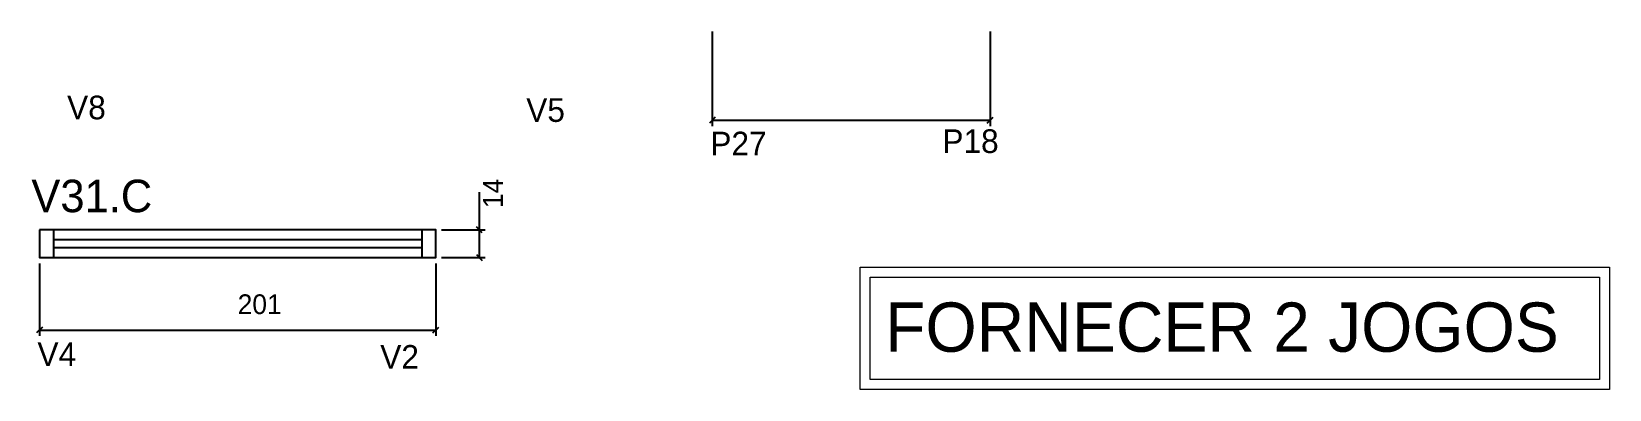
# Model space of a CAD drawing. Header units: metres. Extents: x 3962 to 4762, y -1146 to -964.
import ezdxf

# ---------------------------------------------------------------- set-up
doc = ezdxf.new("R2010")
doc.units = ezdxf.units.M
for name, color, linetype in [('5', 7, 'Continuous'), ('CARIMBO', 7, 'Continuous'), ('COTA', 7, 'Continuous'), ('NOMENCLATURA', 7, 'Continuous'), ('Painéis', 7, 'Continuous'), ('SARR_2.2x7', 7, 'Continuous'), ('SARR_EDITAR', 7, 'Continuous')]:
    doc.layers.add(name, color=color, linetype=linetype)

msp = doc.modelspace()

# ---------------------------------------------------------------- linework, layer by layer
at = {"layer": 'CARIMBO', "color": 1, "lineweight": 9}
for points in [[(4382.12, -1084.11), (4762.27, -1084.11), (4762.27, -1146.17), (4382.12, -1146.17)], [(4387.12, -1089.11), (4757.27, -1089.11), (4757.27, -1141.17), (4387.12, -1141.17)]]:
    msp.add_lwpolyline(points, close=True, dxfattribs=at)
at = {"layer": 'COTA', "color": 4, "lineweight": 25}
for p, q in [((4307.05, -964.47), (4307.05, -1012.47)), ((4448.05, -964.47), (4448.05, -1012.47)), ((4307.05, -1009.47), (4448.05, -1009.47)), ((4188.85, -1065.15), (4188.85, -1046.03)), ((4169.73, -1065.15), (4191.85, -1065.15)), ((4188.85, -1079.15), (4188.85, -1065.15)), ((4169.73, -1079.15), (4191.85, -1079.15)), ((3965.73, -1082.15), (3965.73, -1118.99)), ((4166.73, -1082.15), (4166.73, -1118.99)), ((3965.73, -1115.99), (4166.73, -1115.99))]:
    msp.add_line(p, q, dxfattribs=at)
at = {"layer": 'COTA', "color": 0, "lineweight": 25}
for p, q in [((4308.55, -1007.97), (4305.55, -1010.97)), ((4446.55, -1010.97), (4449.55, -1007.97)), ((4190.35, -1066.65), (4187.35, -1063.65)), ((4187.35, -1077.65), (4190.35, -1080.65)), ((3967.23, -1114.49), (3964.23, -1117.49)), ((4165.23, -1117.49), (4168.23, -1114.49))]:
    msp.add_line(p, q, dxfattribs=at)
at = {"layer": 'Painéis', "color": 200, "lineweight": 25}
msp.add_lwpolyline([(3965.73, -1065.15), (3965.73, -1079.15), (4166.73, -1079.15), (4166.73, -1065.15), (3965.73, -1065.15)], dxfattribs=at)
at = {"layer": 'SARR_2.2x7', "color": 40, "lineweight": 25}
for p, q in [((3972.73, -1065.15), (3972.73, -1079.15)), ((4159.73, -1065.15), (4159.73, -1079.15))]:
    msp.add_line(p, q, dxfattribs=at)
at = {"layer": 'SARR_EDITAR', "color": 141, "lineweight": 25}
for p, q in [((4159.73, -1070.15), (3972.73, -1070.15)), ((3972.73, -1074.15), (4159.73, -1074.15))]:
    msp.add_line(p, q, dxfattribs=at)

# ---------------------------------------------------------------- texts
at = {"layer": '5', "color": 5, "lineweight": 25}
for s, p in [('V8', (3979.68, -1009.01)), ('V5', (4212.64, -1010.34)), ('P27', (4306.06, -1027.34)), ('P18', (4423.8, -1026.12)), ('V4', (3964.62, -1134.31)), ('V2', (4138.57, -1135.64))]:
    msp.add_text(s, height=12, rotation=359.99996, dxfattribs=at).set_placement(p)
at = {"layer": 'CARIMBO', "color": 1, "lineweight": 9}
msp.add_text('FORNECER 2 JOGOS', height=25, dxfattribs=at).set_placement((4394.79, -1127.02))
at = {"layer": 'COTA', "color": 240, "lineweight": 25}
msp.add_text('14', height=10, rotation=90, dxfattribs=at).set_placement((4200.77, -1054.09))
msp.add_text('201', height=10, dxfattribs=at).set_placement((4066.23, -1107.89))
at = {"layer": 'NOMENCLATURA', "color": 7, "lineweight": 25}
msp.add_text('V31.C', height=16.5, dxfattribs=at).set_placement((3961.54, -1056.18))

doc.saveas('drawing.dxf')
